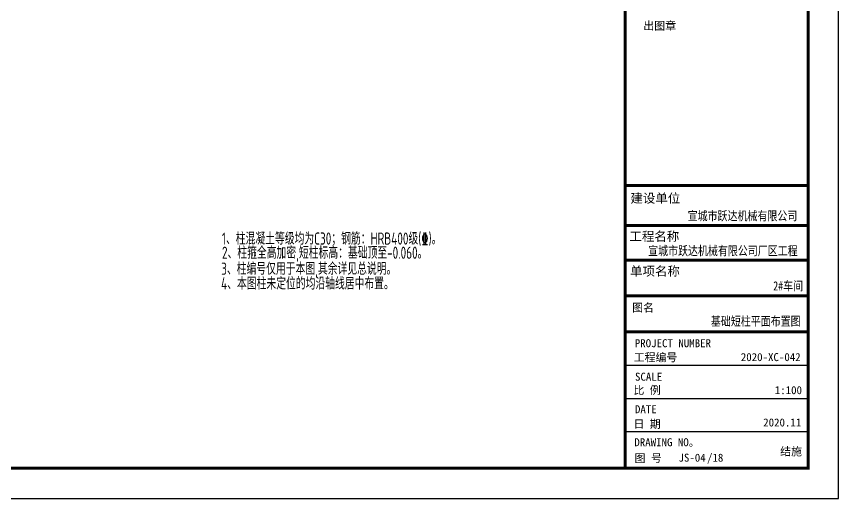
# Model space of a CAD drawing. Extents: x 69728788 to 150163257, y 20675998 to 43663798.
# Drawn here: x 75108611 to 75162631, y 21642288 to 21673971 of the extents above; entities that cross this region are included whole.
import ezdxf

# ---------------------------------------------------------------- set-up
doc = ezdxf.new("R2010")
doc.units = 0
doc.header["$LTSCALE"] = 1000
doc.header["$MEASUREMENT"] = 0
doc.layers.get('0').update_dxf_attribs({"linetype": 'CONTINUOUS'})
for name, color, linetype in [('PUB_TITLE', 4, 'CONTINUOUS'), ('TEXT', 7, 'CONTINUOUS'), ('图框', 253, 'CONTINUOUS')]:
    doc.layers.add(name, color=color, linetype=linetype)
doc.styles.add('-黑体', font='simhei.ttf')
doc.styles.add('TSSD_Rein', font='atssdeng.shx', dxfattribs={"width": 0.7, "bigfont": 'atssdchn.shx'})
doc.styles.add('宋体', font='', dxfattribs={"width": 0.8})
doc.styles.add('黑体', font='simhei.ttf', dxfattribs={"width": 0.6, "height": 4.3})
doc.styles.get('宋体').set_extended_font_data('SimSun')

msp = doc.modelspace()

# ---------------------------------------------------------------- linework, layer by layer
at = {"layer": 'PUB_TITLE'}
msp.add_lwpolyline([(75043830.5, 21642287.7), (75162630.5, 21642287.7), (75162630.5, 21726287.7), (75043830.5, 21726287.7)], close=True, dxfattribs=at)
at = {"layer": 'PUB_TITLE', "const_width": 200}
msp.add_lwpolyline([(75048830.5, 21644287.7), (75160630.5, 21644287.7), (75160630.5, 21724287.7), (75048830.5, 21724287.7)], close=True, dxfattribs=at)
at = {"layer": '图框', "color": 4}
for points, const_width in [([(75148612, 21724287.7), (75148612, 21644287.7)], 197.2), ([(75148612, 21662870.3), (75160586.8, 21662870.3)], 199.2), ([(75148612, 21660236.3), (75160590.5, 21660236.3)], 199.2), ([(75148612, 21657957.6), (75160630.5, 21657957.6)], 199.2), ([(75148612, 21655616.1), (75160630.5, 21655616.1)], 199.2), ([(75148612, 21653247), (75160630.5, 21653247)], 199.2), ([(75148612, 21651049.3), (75160630.5, 21651049.3)], 80.7), ([(75148612, 21648855.4), (75160630.5, 21648855.4)], 80.7), ([(75148612, 21646678.1), (75160630.5, 21646678.1)], 80.7)]:
    msp.add_lwpolyline(points, dxfattribs=dict(at, const_width=const_width))

# ---------------------------------------------------------------- texts
at = {"insert": (75152884.3, 21660573.6), "char_height": 3.333, "width": 58.781, "attachment_point": 1}
msp.add_mtext('宣城嘉怡纸箱包装有限公司', dxfattribs=at)
at = {"layer": 'TEXT', "color": 3, "style": '-黑体', "width": 0.8}
for s, p in [('宣城市跃达机械有限公司', (75152715.4, 21660569.2)), ('宣城市跃达机械有限公司厂区工程', (75150116.7, 21658274.8)), ('2#车间', (75158338.9, 21655963.4)), ('基础短柱平面布置图', (75154240, 21653651.1))]:
    msp.add_text(s, height=600.3, dxfattribs=at).set_placement(p)
at = {"layer": 'TEXT', "color": 2, "style": 'TSSD_Rein', "width": 0.7}
for s, p in [('1、柱混凝土等级均为C30；钢筋：HRB400级(%%132)。', (75122111.6, 21658973.5)), ('2、柱箍全高加密,短柱标高：基础顶至-0.060。', (75122115.4, 21658043.4)), ('3、柱编号仅用于本图,其余详见总说明。', (75122066.5, 21656992.1)), ('4、本图柱未定位的均沿轴线居中布置。', (75122057.7, 21656024.6))]:
    msp.add_text(s, height=800, dxfattribs=at).set_placement(p)
at = {"layer": '图框', "color": 4}
for s, height, style, p in [('出图章', 525.89, '黑体', (75149802.4, 21673091.6)), ('建设单位', 600, '黑体', (75148955.3, 21661724.9)), ('工程名称', 600, '黑体', (75148888.9, 21659221.8)), ('单项名称', 600, '黑体', (75148928.9, 21656930.2)), ('图名', 525.89, '黑体', (75149067.3, 21654566)), ('工程编号', 525.89, '黑体', (75149170.3, 21651303.4)), ('2020-XC-042', 525.888, '宋体', (75156206.9, 21651321.5)), ('SCALE', 525.89, '黑体', (75149254.1, 21650032.3)), ('比 例', 525.89, '黑体', (75149152.6, 21649146.4)), ('1:100', 525.89, '宋体', (75158439.9, 21649148.5)), ('DATE', 525.89, '黑体', (75149251.3, 21647895.1)), ('日 期', 525.89, '黑体', (75149152.6, 21646920.8)), ('2020.11', 525.89, '宋体', (75157678.7, 21647025.5)), ('DRAWING NO。', 525.888, '黑体', (75149209.8, 21645725.7)), ('图 号', 525.89, '黑体', (75149227.3, 21644675.6))]:
    msp.add_text(s, height=height, dxfattribs=dict(at, style=style)).set_placement(p)
at = {"layer": '图框', "color": 0, "style": '黑体'}
msp.add_text('PROJECT NUMBER', height=525.888, dxfattribs=at).set_placement((75149241.2, 21652233))
at = {"layer": '图框', "color": 3, "style": '宋体'}
for s, p in [('JS-04', (75152111.7, 21644712.3)), ('/18', (75153987.1, 21644712.3)), ('结施', (75158794.4, 21645120.6))]:
    msp.add_text(s, height=525.89, dxfattribs=at).set_placement(p)

doc.saveas('drawing.dxf')
